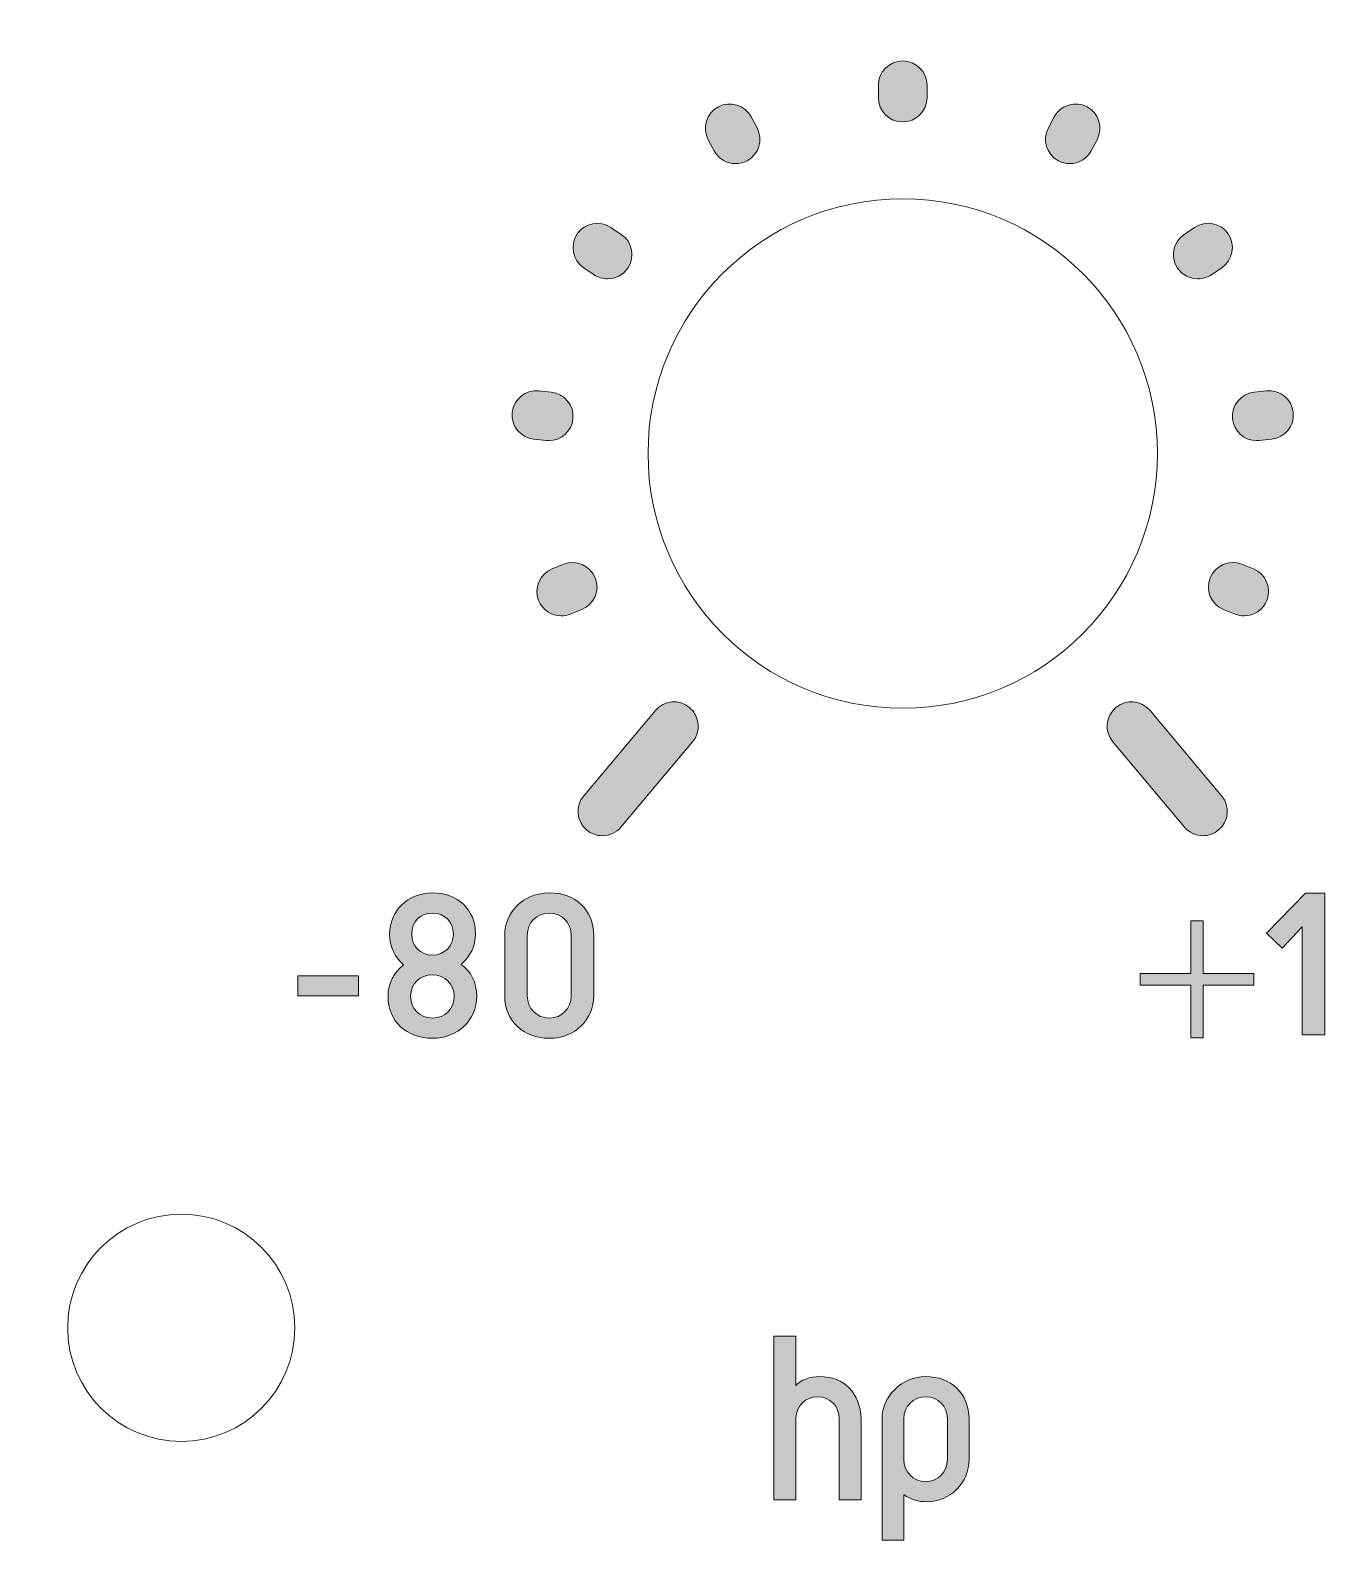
# Model space of a CAD drawing. Extents: x 246 to 922, y -755 to -114.
# Drawn here: x 752.6 to 833.1, y -438.4 to -344.2 of the extents above; entities that cross this region are included whole.
import ezdxf

# ---------------------------------------------------------------- set-up
doc = ezdxf.new("R2010")
doc.units = 0
doc.header["$MEASUREMENT"] = 0
doc.layers.add('laser_marking', color=7, linetype='Continuous', lineweight=0)
doc.layers.add('レイヤー 1', color=7, linetype='Continuous', lineweight=0)

# ---------------------------------------------------------------- blocks, each defined once
blk = doc.blocks.new('Block_0')
at = {"layer": 'レイヤー 1', "color": 7, "lineweight": 9}
for centre, radius in [((806.407, -370.272), 15.716), ((761.895, -424.222), 7.01)]:
    blk.add_circle(centre, radius, dxfattribs=at)
blk.add_open_spline([(849.484, -597.413), (849.484, -597.413), (849.485, -755.493), (849.485, -755.493), (849.485, -755.493), (904.59, -755.389), (904.59, -755.389), (914.293, -755.37), (921.421, -747.834), (922.353, -738.227), (922.353, -738.227), (922.342, -133.156), (922.342, -133.156), (922.342, -123.344), (914.288, -115.499), (904.511, -115.499), (904.511, -115.499), (267.972, -115.512), (267.972, -115.512), (256.027, -114.198), (246.527, -120.932), (245.642, -133.065), (245.642, -133.065), (245.642, -736.617), (245.642, -736.617), (245.578, -746.711), (252.914, -755.296), (263.021, -755.323), (263.021, -755.323), (317.803, -755.472), (317.803, -755.472), (317.803, -755.472), (317.842, -597.12), (317.842, -597.12), (317.842, -597.12), (373.605, -541.724), (373.605, -541.724), (373.605, -541.724), (793.567, -542.245), (793.567, -542.245), (793.567, -542.245), (849.484, -597.413), (849.484, -597.413)], degree=3, knots=[0, 0, 0, 0, 1, 1, 1, 2, 2, 2, 3, 3, 3, 4, 4, 4, 5, 5, 5, 6, 6, 6, 7, 7, 7, 8, 8, 8, 9, 9, 9, 10, 10, 10, 11, 11, 11, 12, 12, 12, 13, 13, 13, 14, 14, 14, 14], dxfattribs=at)
blk = doc.blocks.new('Block_6')
at = {"layer": 'laser_marking'}
for points, knots in [([(829.81, -400.789), (829.81, -400.789), (828.85, -399.877), (828.85, -399.877), (828.85, -399.877), (831.249, -397.407), (831.249, -397.407), (831.249, -397.407), (832.448, -397.407), (832.448, -397.407), (832.448, -397.407), (832.448, -406.138), (832.448, -406.138), (832.448, -406.138), (831.057, -406.138), (831.057, -406.138), (831.057, -406.138), (831.057, -399.47), (831.057, -399.47), (831.057, -399.47), (829.81, -400.789), (829.81, -400.789)], [0, 0, 0, 0, 1, 1, 1, 2, 2, 2, 3, 3, 3, 4, 4, 4, 5, 5, 5, 6, 6, 6, 7, 7, 7, 7]), ([(834.454, -403.644), (834.454, -403.644), (834.454, -399.902), (834.454, -399.902), (834.454, -398.462), (835.605, -397.287), (837.212, -397.287), (838.795, -397.287), (839.946, -398.342), (839.946, -399.902), (839.946, -399.902), (839.946, -403.644), (839.946, -403.644), (839.946, -405.083), (838.795, -406.258), (837.212, -406.258), (835.605, -406.258), (834.454, -405.203), (834.454, -403.644)], [0, 0, 0, 0, 1, 1, 1, 2, 2, 2, 3, 3, 3, 4, 4, 4, 5, 5, 5, 6, 6, 6, 6]), ([(838.556, -403.644), (838.556, -403.644), (838.556, -399.902), (838.556, -399.902), (838.556, -399.11), (837.979, -398.534), (837.212, -398.534), (836.421, -398.534), (835.845, -399.11), (835.845, -399.902), (835.845, -399.902), (835.845, -403.644), (835.845, -403.644), (835.845, -404.411), (836.421, -405.011), (837.212, -405.011), (837.979, -405.011), (838.556, -404.411), (838.556, -403.644)], [0, 0, 0, 0, 1, 1, 1, 2, 2, 2, 3, 3, 3, 4, 4, 4, 5, 5, 5, 6, 6, 6, 6]), ([(824.181, -399.11), (824.181, -399.11), (824.948, -399.11), (824.948, -399.11), (824.948, -399.11), (824.948, -402.349), (824.948, -402.349), (824.948, -402.349), (828.066, -402.349), (828.066, -402.349), (828.066, -402.349), (828.066, -403.068), (828.066, -403.068), (828.066, -403.068), (824.948, -403.068), (824.948, -403.068), (824.948, -403.068), (824.948, -406.331), (824.948, -406.331), (824.948, -406.331), (824.181, -406.331), (824.181, -406.331), (824.181, -406.331), (824.181, -403.068), (824.181, -403.068), (824.181, -403.068), (821.062, -403.068), (821.062, -403.068), (821.062, -403.068), (821.062, -402.349), (821.062, -402.349), (821.062, -402.349), (824.181, -402.349), (824.181, -402.349), (824.181, -402.349), (824.181, -399.11), (824.181, -399.11)], [0, 0, 0, 0, 1, 1, 1, 2, 2, 2, 3, 3, 3, 4, 4, 4, 5, 5, 5, 6, 6, 6, 7, 7, 7, 8, 8, 8, 9, 9, 9, 10, 10, 10, 11, 11, 11, 12, 12, 12, 12])]:
    blk.add_open_spline(points, degree=3, knots=knots, dxfattribs=at)
blk = doc.blocks.new('Block_7')
at = {"layer": 'laser_marking'}
for points, knots in [([(774.651, -403.764), (774.651, -402.972), (775.035, -402.276), (775.611, -401.821), (775.083, -401.389), (774.748, -400.717), (774.748, -399.926), (774.748, -398.535), (775.851, -397.383), (777.386, -397.383), (778.945, -397.383), (780.049, -398.415), (780.049, -399.926), (780.049, -400.646), (779.713, -401.317), (779.161, -401.797), (779.761, -402.229), (780.121, -402.9), (780.121, -403.764), (780.121, -405.203), (778.993, -406.354), (777.386, -406.354), (775.803, -406.354), (774.651, -405.323), (774.651, -403.764)], [0, 0, 0, 0, 1, 1, 1, 2, 2, 2, 3, 3, 3, 4, 4, 4, 5, 5, 5, 6, 6, 6, 7, 7, 7, 8, 8, 8, 8]), ([(781.852, -403.74), (781.852, -403.74), (781.852, -399.998), (781.852, -399.998), (781.852, -398.559), (783.003, -397.383), (784.61, -397.383), (786.193, -397.383), (787.344, -398.438), (787.344, -399.998), (787.344, -399.998), (787.344, -403.74), (787.344, -403.74), (787.344, -405.179), (786.193, -406.354), (784.61, -406.354), (783.003, -406.354), (781.852, -405.299), (781.852, -403.74)], [0, 0, 0, 0, 1, 1, 1, 2, 2, 2, 3, 3, 3, 4, 4, 4, 5, 5, 5, 6, 6, 6, 6]), ([(778.682, -399.926), (778.682, -399.158), (778.13, -398.63), (777.386, -398.63), (776.643, -398.63), (776.115, -399.158), (776.115, -399.926), (776.115, -400.669), (776.643, -401.221), (777.386, -401.221), (778.13, -401.221), (778.682, -400.669), (778.682, -399.926)], [0, 0, 0, 0, 1, 1, 1, 2, 2, 2, 3, 3, 3, 4, 4, 4, 4]), ([(785.953, -403.74), (785.953, -403.74), (785.953, -399.998), (785.953, -399.998), (785.953, -399.206), (785.377, -398.63), (784.61, -398.63), (783.818, -398.63), (783.243, -399.206), (783.243, -399.998), (783.243, -399.998), (783.243, -403.74), (783.243, -403.74), (783.243, -404.507), (783.818, -405.107), (784.61, -405.107), (785.377, -405.107), (785.953, -404.507), (785.953, -403.74)], [0, 0, 0, 0, 1, 1, 1, 2, 2, 2, 3, 3, 3, 4, 4, 4, 5, 5, 5, 6, 6, 6, 6]), ([(772.825, -402.493), (772.825, -402.493), (772.825, -403.74), (772.825, -403.74), (772.825, -403.74), (769.083, -403.74), (769.083, -403.74), (769.083, -403.74), (769.083, -402.493), (769.083, -402.493), (769.083, -402.493), (772.825, -402.493), (772.825, -402.493)], [0, 0, 0, 0, 1, 1, 1, 2, 2, 2, 3, 3, 3, 4, 4, 4, 4]), ([(778.729, -403.764), (778.729, -402.996), (778.154, -402.444), (777.386, -402.444), (776.619, -402.444), (776.043, -402.972), (776.043, -403.764), (776.043, -404.555), (776.619, -405.107), (777.386, -405.107), (778.178, -405.107), (778.729, -404.555), (778.729, -403.764)], [0, 0, 0, 0, 1, 1, 1, 2, 2, 2, 3, 3, 3, 4, 4, 4, 4])]:
    blk.add_open_spline(points, degree=3, knots=knots, dxfattribs=at)
blk = doc.blocks.new('Block_17')
at = {"layer": 'laser_marking'}
for points, knots in [([(799.804, -424.736), (799.804, -424.736), (799.804, -427.783), (799.804, -427.783), (800.092, -427.447), (800.667, -427.231), (801.291, -427.231), (802.778, -427.231), (803.833, -428.287), (803.833, -429.846), (803.833, -429.846), (803.833, -434.835), (803.833, -434.835), (803.833, -434.835), (802.49, -434.835), (802.49, -434.835), (802.49, -434.835), (802.49, -429.846), (802.49, -429.846), (802.49, -429.054), (801.938, -428.479), (801.147, -428.479), (800.403, -428.479), (799.852, -429.03), (799.804, -429.774), (799.804, -429.774), (799.804, -434.835), (799.804, -434.835), (799.804, -434.835), (798.46, -434.835), (798.46, -434.835), (798.46, -434.835), (798.46, -424.736), (798.46, -424.736), (798.46, -424.736), (799.804, -424.736), (799.804, -424.736)], [0, 0, 0, 0, 1, 1, 1, 2, 2, 2, 3, 3, 3, 4, 4, 4, 5, 5, 5, 6, 6, 6, 7, 7, 7, 8, 8, 8, 9, 9, 9, 10, 10, 10, 11, 11, 11, 12, 12, 12, 12]), ([(807.819, -427.231), (809.378, -427.231), (810.505, -428.287), (810.505, -429.846), (810.505, -429.846), (810.505, -432.34), (810.505, -432.34), (810.505, -433.78), (809.33, -434.955), (807.891, -434.955), (807.387, -434.955), (806.932, -434.835), (806.476, -434.523), (806.476, -434.523), (806.476, -437.33), (806.476, -437.33), (806.476, -437.33), (805.132, -437.33), (805.132, -437.33), (805.132, -437.33), (805.132, -429.846), (805.132, -429.846), (805.132, -428.407), (806.38, -427.231), (807.819, -427.231)], [0, 0, 0, 0, 1, 1, 1, 2, 2, 2, 3, 3, 3, 4, 4, 4, 5, 5, 5, 6, 6, 6, 7, 7, 7, 8, 8, 8, 8]), ([(809.162, -432.34), (809.162, -432.34), (809.162, -429.846), (809.162, -429.846), (809.162, -429.054), (808.61, -428.479), (807.819, -428.479), (807.051, -428.479), (806.476, -429.054), (806.476, -429.846), (806.476, -429.846), (806.476, -432.34), (806.476, -432.34), (806.476, -433.108), (807.051, -433.708), (807.819, -433.708), (808.61, -433.708), (809.162, -433.108), (809.162, -432.34)], [0, 0, 0, 0, 1, 1, 1, 2, 2, 2, 3, 3, 3, 4, 4, 4, 5, 5, 5, 6, 6, 6, 6])]:
    blk.add_open_spline(points, degree=3, knots=knots, dxfattribs=at)

msp = doc.modelspace()

# ---------------------------------------------------------------- hatches: boundary and pattern name
h = msp.add_hatch(color=256)
h.dxf.hatch_style = 1
edge = h.paths.add_edge_path()
edge.add_spline(control_points=[(789.024, -393.322), (789.024, -393.322), (793.44, -388.059), (793.44, -388.059)], knot_values=[5.00001, 5.00001, 5.00001, 5.00001, 6, 6, 6, 6], degree=3, periodic=0)
edge.add_spline(control_points=[(793.44, -388.059), (793.973, -387.424), (793.89, -386.478), (793.256, -385.945)], knot_values=[4, 4, 4, 4, 5, 5, 5, 5], degree=3, periodic=0)
edge.add_spline(control_points=[(793.256, -385.945), (792.62, -385.413), (791.674, -385.496), (791.143, -386.13)], knot_values=[3, 3, 3, 3, 4, 4, 4, 4], degree=3, periodic=0)
edge.add_spline(control_points=[(791.143, -386.13), (791.143, -386.13), (786.726, -391.393), (786.726, -391.393)], knot_values=[2.00001, 2.00001, 2.00001, 2.00001, 3, 3, 3, 3], degree=3, periodic=0)
edge.add_spline(control_points=[(786.726, -391.393), (786.193, -392.028), (786.276, -392.974), (786.911, -393.506)], knot_values=[1, 1, 1, 1, 2, 2, 2, 2], degree=3, periodic=0)
edge.add_spline(control_points=[(786.911, -393.506), (787.192, -393.742), (787.534, -393.857), (787.874, -393.857)], knot_values=[0, 0, 0, 0, 1, 1, 1, 1], degree=3, periodic=0)
edge.add_spline(control_points=[(787.874, -393.857), (788.302, -393.857), (788.728, -393.675), (789.024, -393.322)], knot_values=[6, 6, 6, 6, 7, 7, 7, 7], degree=3, periodic=0)
edge = h.paths.add_edge_path()
edge.add_spline(control_points=[(786.608, -379.889), (787.376, -379.579), (787.747, -378.705), (787.437, -377.937), (787.126, -377.168), (786.25, -376.795), (785.484, -377.108)], knot_values=[3, 3, 3, 3, 4, 4, 4, 5, 5, 5, 5], degree=3, periodic=0)
edge.add_spline(control_points=[(785.484, -377.108), (785.484, -377.108), (784.771, -377.396), (784.771, -377.396)], knot_values=[2.00001, 2.00001, 2.00001, 2.00001, 3, 3, 3, 3], degree=3, periodic=0)
edge.add_spline(control_points=[(784.771, -377.396), (784.003, -377.706), (783.632, -378.581), (783.942, -379.349)], knot_values=[1, 1, 1, 1, 2, 2, 2, 2], degree=3, periodic=0)
edge.add_spline(control_points=[(783.942, -379.349), (784.178, -379.933), (784.74, -380.287), (785.333, -380.287)], knot_values=[0, 0, 0, 0, 1, 1, 1, 1], degree=3, periodic=0)
edge.add_spline(control_points=[(785.333, -380.287), (785.521, -380.287), (785.711, -380.252), (785.895, -380.177)], knot_values=[6, 6, 6, 6, 7, 7, 7, 7], degree=3, periodic=0)
edge.add_spline(control_points=[(785.895, -380.177), (785.895, -380.177), (786.608, -379.889), (786.608, -379.889)], knot_values=[5.00001, 5.00001, 5.00001, 5.00001, 6, 6, 6, 6], degree=3, periodic=0)
edge = h.paths.add_edge_path()
edge.add_spline(control_points=[(786.059, -368.133), (786.146, -367.309), (785.547, -366.571), (784.724, -366.485)], knot_values=[5, 5, 5, 5, 6, 6, 6, 6], degree=3, periodic=0)
edge.add_spline(control_points=[(784.724, -366.485), (784.724, -366.485), (783.959, -366.405), (783.959, -366.405)], knot_values=[4.00001, 4.00001, 4.00001, 4.00001, 5, 5, 5, 5], degree=3, periodic=0)
edge.add_spline(control_points=[(783.959, -366.405), (783.133, -366.315), (782.397, -366.916), (782.311, -367.74)], knot_values=[3, 3, 3, 3, 4, 4, 4, 4], degree=3, periodic=0)
edge.add_spline(control_points=[(782.311, -367.74), (782.225, -368.564), (782.823, -369.302), (783.646, -369.388)], knot_values=[2, 2, 2, 2, 3, 3, 3, 3], degree=3, periodic=0)
edge.add_spline(control_points=[(783.646, -369.388), (783.646, -369.388), (784.411, -369.468), (784.411, -369.468)], knot_values=[1.00001, 1.00001, 1.00001, 1.00001, 2, 2, 2, 2], degree=3, periodic=0)
edge.add_spline(control_points=[(784.411, -369.468), (784.464, -369.474), (784.517, -369.477), (784.569, -369.477)], knot_values=[0, 0, 0, 0, 1, 1, 1, 1], degree=3, periodic=0)
edge.add_spline(control_points=[(784.569, -369.477), (785.328, -369.477), (785.979, -368.904), (786.059, -368.133)], knot_values=[6, 6, 6, 6, 7, 7, 7, 7], degree=3, periodic=0)
edge = h.paths.add_edge_path()
edge.add_spline(control_points=[(789.445, -358.831), (789.908, -358.144), (789.727, -357.212), (789.04, -356.749)], knot_values=[5, 5, 5, 5, 6, 6, 6, 6], degree=3, periodic=0)
edge.add_spline(control_points=[(789.04, -356.749), (789.04, -356.749), (788.403, -356.319), (788.403, -356.319)], knot_values=[4.00001, 4.00001, 4.00001, 4.00001, 5, 5, 5, 5], degree=3, periodic=0)
edge.add_spline(control_points=[(788.403, -356.319), (787.715, -355.856), (786.783, -356.038), (786.32, -356.724)], knot_values=[3, 3, 3, 3, 4, 4, 4, 4], degree=3, periodic=0)
edge.add_spline(control_points=[(786.32, -356.724), (785.857, -357.411), (786.039, -358.343), (786.725, -358.806)], knot_values=[2, 2, 2, 2, 3, 3, 3, 3], degree=3, periodic=0)
edge.add_spline(control_points=[(786.725, -358.806), (786.725, -358.806), (787.362, -359.236), (787.362, -359.236)], knot_values=[1.00001, 1.00001, 1.00001, 1.00001, 2, 2, 2, 2], degree=3, periodic=0)
edge.add_spline(control_points=[(787.362, -359.236), (787.62, -359.409), (787.911, -359.492), (788.2, -359.492)], knot_values=[0, 0, 0, 0, 1, 1, 1, 1], degree=3, periodic=0)
edge.add_spline(control_points=[(788.2, -359.492), (788.682, -359.492), (789.155, -359.26), (789.445, -358.831)], knot_values=[6, 6, 6, 6, 7, 7, 7, 7], degree=3, periodic=0)
edge = h.paths.add_edge_path()
edge.add_spline(control_points=[(796.801, -352.207), (797.533, -351.818), (797.811, -350.91), (797.421, -350.179)], knot_values=[5, 5, 5, 5, 6, 6, 6, 6], degree=3, periodic=0)
edge.add_spline(control_points=[(797.421, -350.179), (797.421, -350.179), (797.061, -349.5), (797.061, -349.5)], knot_values=[4.00001, 4.00001, 4.00001, 4.00001, 5, 5, 5, 5], degree=3, periodic=0)
edge.add_spline(control_points=[(797.061, -349.5), (796.672, -348.77), (795.764, -348.49), (795.032, -348.88)], knot_values=[3, 3, 3, 3, 4, 4, 4, 4], degree=3, periodic=0)
edge.add_spline(control_points=[(795.032, -348.88), (794.301, -349.269), (794.023, -350.177), (794.412, -350.908)], knot_values=[2, 2, 2, 2, 3, 3, 3, 3], degree=3, periodic=0)
edge.add_spline(control_points=[(794.412, -350.908), (794.412, -350.908), (794.773, -351.587), (794.773, -351.587)], knot_values=[1.00001, 1.00001, 1.00001, 1.00001, 2, 2, 2, 2], degree=3, periodic=0)
edge.add_spline(control_points=[(794.773, -351.587), (795.042, -352.094), (795.562, -352.383), (796.099, -352.383)], knot_values=[0, 0, 0, 0, 1, 1, 1, 1], degree=3, periodic=0)
edge.add_spline(control_points=[(796.099, -352.383), (796.336, -352.383), (796.577, -352.327), (796.801, -352.207)], knot_values=[6, 6, 6, 6, 7, 7, 7, 7], degree=3, periodic=0)
edge = h.paths.add_edge_path()
edge.add_spline(control_points=[(807.907, -348.312), (807.907, -348.312), (807.907, -347.543), (807.907, -347.543)], knot_values=[4.00001, 4.00001, 4.00001, 4.00001, 5, 5, 5, 5], degree=3, periodic=0)
edge.add_spline(control_points=[(807.907, -347.543), (807.907, -346.715), (807.235, -346.043), (806.407, -346.043), (805.578, -346.043), (804.907, -346.715), (804.907, -347.543)], knot_values=[2, 2, 2, 2, 3, 3, 3, 4, 4, 4, 4], degree=3, periodic=0)
edge.add_spline(control_points=[(804.907, -347.543), (804.907, -347.543), (804.907, -348.312), (804.907, -348.312)], knot_values=[1.00001, 1.00001, 1.00001, 1.00001, 2, 2, 2, 2], degree=3, periodic=0)
edge.add_spline(control_points=[(804.907, -348.312), (804.907, -349.141), (805.578, -349.812), (806.407, -349.812)], knot_values=[0, 0, 0, 0, 1, 1, 1, 1], degree=3, periodic=0)
edge.add_spline(control_points=[(806.407, -349.812), (807.235, -349.812), (807.907, -349.141), (807.907, -348.312)], knot_values=[5, 5, 5, 5, 6, 6, 6, 6], degree=3, periodic=0)
edge = h.paths.add_edge_path()
edge.add_spline(control_points=[(818.401, -350.908), (818.791, -350.177), (818.513, -349.269), (817.781, -348.88)], knot_values=[4, 4, 4, 4, 5, 5, 5, 5], degree=3, periodic=0)
edge.add_spline(control_points=[(817.781, -348.88), (817.051, -348.49), (816.142, -348.77), (815.753, -349.5)], knot_values=[3, 3, 3, 3, 4, 4, 4, 4], degree=3, periodic=0)
edge.add_spline(control_points=[(815.753, -349.5), (815.753, -349.5), (815.392, -350.179), (815.392, -350.179)], knot_values=[2.00001, 2.00001, 2.00001, 2.00001, 3, 3, 3, 3], degree=3, periodic=0)
edge.add_spline(control_points=[(815.392, -350.179), (815.003, -350.91), (815.281, -351.818), (816.012, -352.207)], knot_values=[1, 1, 1, 1, 2, 2, 2, 2], degree=3, periodic=0)
edge.add_spline(control_points=[(816.012, -352.207), (816.236, -352.327), (816.478, -352.383), (816.715, -352.383)], knot_values=[0, 0, 0, 0, 1, 1, 1, 1], degree=3, periodic=0)
edge.add_spline(control_points=[(816.715, -352.383), (817.252, -352.383), (817.771, -352.094), (818.041, -351.587)], knot_values=[6, 6, 6, 6, 7, 7, 7, 7], degree=3, periodic=0)
edge.add_spline(control_points=[(818.041, -351.587), (818.041, -351.587), (818.401, -350.908), (818.401, -350.908)], knot_values=[5.00001, 5.00001, 5.00001, 5.00001, 6, 6, 6, 6], degree=3, periodic=0)
edge = h.paths.add_edge_path()
edge.add_spline(control_points=[(826.088, -358.806), (826.775, -358.343), (826.957, -357.411), (826.493, -356.724)], knot_values=[4, 4, 4, 4, 5, 5, 5, 5], degree=3, periodic=0)
edge.add_spline(control_points=[(826.493, -356.724), (826.031, -356.037), (825.097, -355.856), (824.411, -356.319)], knot_values=[3, 3, 3, 3, 4, 4, 4, 4], degree=3, periodic=0)
edge.add_spline(control_points=[(824.411, -356.319), (824.411, -356.319), (823.773, -356.749), (823.773, -356.749)], knot_values=[2.00001, 2.00001, 2.00001, 2.00001, 3, 3, 3, 3], degree=3, periodic=0)
edge.add_spline(control_points=[(823.773, -356.749), (823.087, -357.212), (822.905, -358.144), (823.369, -358.831)], knot_values=[1, 1, 1, 1, 2, 2, 2, 2], degree=3, periodic=0)
edge.add_spline(control_points=[(823.369, -358.831), (823.658, -359.261), (824.132, -359.492), (824.614, -359.492)], knot_values=[0, 0, 0, 0, 1, 1, 1, 1], degree=3, periodic=0)
edge.add_spline(control_points=[(824.614, -359.492), (824.902, -359.492), (825.194, -359.409), (825.451, -359.236)], knot_values=[6, 6, 6, 6, 7, 7, 7, 7], degree=3, periodic=0)
edge.add_spline(control_points=[(825.451, -359.236), (825.451, -359.236), (826.088, -358.806), (826.088, -358.806)], knot_values=[5.00001, 5.00001, 5.00001, 5.00001, 6, 6, 6, 6], degree=3, periodic=0)
edge = h.paths.add_edge_path()
edge.add_spline(control_points=[(829.167, -369.388), (829.991, -369.302), (830.589, -368.564), (830.502, -367.74)], knot_values=[4, 4, 4, 4, 5, 5, 5, 5], degree=3, periodic=0)
edge.add_spline(control_points=[(830.502, -367.74), (830.417, -366.916), (829.684, -366.316), (828.854, -366.405)], knot_values=[3, 3, 3, 3, 4, 4, 4, 4], degree=3, periodic=0)
edge.add_spline(control_points=[(828.854, -366.405), (828.854, -366.405), (828.09, -366.485), (828.09, -366.485)], knot_values=[2.00001, 2.00001, 2.00001, 2.00001, 3, 3, 3, 3], degree=3, periodic=0)
edge.add_spline(control_points=[(828.09, -366.485), (827.266, -366.571), (826.668, -367.309), (826.754, -368.133)], knot_values=[1, 1, 1, 1, 2, 2, 2, 2], degree=3, periodic=0)
edge.add_spline(control_points=[(826.754, -368.133), (826.835, -368.904), (827.486, -369.477), (828.244, -369.477)], knot_values=[0, 0, 0, 0, 1, 1, 1, 1], degree=3, periodic=0)
edge.add_spline(control_points=[(828.244, -369.477), (828.296, -369.477), (828.349, -369.474), (828.402, -369.468)], knot_values=[6, 6, 6, 6, 7, 7, 7, 7], degree=3, periodic=0)
edge.add_spline(control_points=[(828.402, -369.468), (828.402, -369.468), (829.167, -369.388), (829.167, -369.388)], knot_values=[5.00001, 5.00001, 5.00001, 5.00001, 6, 6, 6, 6], degree=3, periodic=0)
edge = h.paths.add_edge_path()
edge.add_spline(control_points=[(828.871, -379.349), (829.182, -378.581), (828.811, -377.706), (828.042, -377.396)], knot_values=[5, 5, 5, 5, 6, 6, 6, 6], degree=3, periodic=0)
edge.add_spline(control_points=[(828.042, -377.396), (828.042, -377.396), (827.33, -377.108), (827.33, -377.108)], knot_values=[4.00001, 4.00001, 4.00001, 4.00001, 5, 5, 5, 5], degree=3, periodic=0)
edge.add_spline(control_points=[(827.33, -377.108), (826.56, -376.795), (825.687, -377.168), (825.377, -377.937)], knot_values=[3, 3, 3, 3, 4, 4, 4, 4], degree=3, periodic=0)
edge.add_spline(control_points=[(825.377, -377.937), (825.066, -378.705), (825.437, -379.579), (826.206, -379.889)], knot_values=[2, 2, 2, 2, 3, 3, 3, 3], degree=3, periodic=0)
edge.add_spline(control_points=[(826.206, -379.889), (826.206, -379.889), (826.918, -380.177), (826.918, -380.177)], knot_values=[1.00001, 1.00001, 1.00001, 1.00001, 2, 2, 2, 2], degree=3, periodic=0)
edge.add_spline(control_points=[(826.918, -380.177), (827.103, -380.252), (827.293, -380.287), (827.48, -380.287)], knot_values=[0, 0, 0, 0, 1, 1, 1, 1], degree=3, periodic=0)
edge.add_spline(control_points=[(827.48, -380.287), (828.073, -380.287), (828.635, -379.933), (828.871, -379.349)], knot_values=[6, 6, 6, 6, 7, 7, 7, 7], degree=3, periodic=0)
edge = h.paths.add_edge_path()
edge.add_spline(control_points=[(826.084, -391.389), (826.084, -391.389), (821.671, -386.13), (821.671, -386.13)], knot_values=[4.00001, 4.00001, 4.00001, 4.00001, 5, 5, 5, 5], degree=3, periodic=0)
edge.add_spline(control_points=[(821.671, -386.13), (821.139, -385.496), (820.193, -385.413), (819.558, -385.945)], knot_values=[3, 3, 3, 3, 4, 4, 4, 4], degree=3, periodic=0)
edge.add_spline(control_points=[(819.558, -385.945), (818.923, -386.478), (818.84, -387.424), (819.373, -388.059)], knot_values=[2, 2, 2, 2, 3, 3, 3, 3], degree=3, periodic=0)
edge.add_spline(control_points=[(819.373, -388.059), (819.373, -388.059), (823.786, -393.318), (823.786, -393.318)], knot_values=[1.00001, 1.00001, 1.00001, 1.00001, 2, 2, 2, 2], degree=3, periodic=0)
edge.add_spline(control_points=[(823.786, -393.318), (824.083, -393.671), (824.508, -393.854), (824.936, -393.854)], knot_values=[0, 0, 0, 0, 1, 1, 1, 1], degree=3, periodic=0)
edge.add_spline(control_points=[(824.936, -393.854), (825.276, -393.854), (825.618, -393.738), (825.899, -393.502)], knot_values=[6, 6, 6, 6, 7, 7, 7, 7], degree=3, periodic=0)
edge.add_spline(control_points=[(825.899, -393.502), (826.534, -392.97), (826.617, -392.024), (826.084, -391.389)], knot_values=[5, 5, 5, 5, 6, 6, 6, 6], degree=3, periodic=0)
h = msp.add_hatch(color=256)
h.dxf.hatch_style = 1
edge = h.paths.add_edge_path()
edge.add_spline(control_points=[(839.946, -403.644), (839.946, -403.644), (839.946, -399.902), (839.946, -399.902)], knot_values=[3.00001, 3.00001, 3.00001, 3.00001, 4, 4, 4, 4], degree=3, periodic=0)
edge.add_spline(control_points=[(839.946, -399.902), (839.946, -398.342), (838.795, -397.287), (837.212, -397.287)], knot_values=[2, 2, 2, 2, 3, 3, 3, 3], degree=3, periodic=0)
edge.add_spline(control_points=[(837.212, -397.287), (835.605, -397.287), (834.454, -398.462), (834.454, -399.902)], knot_values=[1, 1, 1, 1, 2, 2, 2, 2], degree=3, periodic=0)
edge.add_spline(control_points=[(834.454, -399.902), (834.454, -399.902), (834.454, -403.643), (834.454, -403.644)], knot_values=[0.00001, 0.00001, 0.00001, 0.00001, 1, 1, 1, 1], degree=3, periodic=0)
edge.add_spline(control_points=[(834.454, -403.644), (834.454, -405.203), (835.605, -406.258), (837.212, -406.258)], knot_values=[5, 5, 5, 5, 6, 6, 6, 6], degree=3, periodic=0)
edge.add_spline(control_points=[(837.212, -406.258), (838.795, -406.258), (839.946, -405.083), (839.946, -403.644)], knot_values=[4, 4, 4, 4, 5, 5, 5, 5], degree=3, periodic=0)
edge = h.paths.add_edge_path(flags=16)
edge.add_spline(control_points=[(838.556, -403.644), (838.556, -403.643), (838.556, -399.902), (838.556, -399.902)], knot_values=[0.00001, 0.00001, 0.00001, 0.00001, 1, 1, 1, 1], degree=3, periodic=0)
edge.add_spline(control_points=[(838.556, -399.902), (838.556, -399.11), (837.979, -398.534), (837.212, -398.534)], knot_values=[1, 1, 1, 1, 2, 2, 2, 2], degree=3, periodic=0)
edge.add_spline(control_points=[(837.212, -398.534), (836.421, -398.534), (835.845, -399.11), (835.845, -399.902)], knot_values=[2, 2, 2, 2, 3, 3, 3, 3], degree=3, periodic=0)
edge.add_spline(control_points=[(835.845, -399.902), (835.845, -399.902), (835.845, -403.644), (835.845, -403.644)], knot_values=[3.00001, 3.00001, 3.00001, 3.00001, 4, 4, 4, 4], degree=3, periodic=0)
edge.add_spline(control_points=[(835.845, -403.644), (835.845, -404.411), (836.421, -405.011), (837.212, -405.011)], knot_values=[4, 4, 4, 4, 5, 5, 5, 5], degree=3, periodic=0)
edge.add_spline(control_points=[(837.212, -405.011), (837.979, -405.011), (838.556, -404.411), (838.556, -403.644)], knot_values=[5, 5, 5, 5, 6, 6, 6, 6], degree=3, periodic=0)
edge = h.paths.add_edge_path()
edge.add_spline(control_points=[(829.81, -400.789), (829.81, -400.789), (828.85, -399.877), (828.85, -399.877), (828.85, -399.877), (831.249, -397.407), (831.249, -397.407), (831.249, -397.407), (832.448, -397.407), (832.448, -397.407), (832.448, -397.407), (832.448, -406.138), (832.448, -406.138), (832.448, -406.138), (831.057, -406.138), (831.057, -406.138), (831.057, -406.138), (831.057, -399.47), (831.057, -399.47), (831.057, -399.47), (829.81, -400.789), (829.81, -400.789)], knot_values=[0, 0, 0, 0, 0.999999, 0.999999, 0.999999, 1.999999, 1.999999, 1.999999, 2.999999, 2.999999, 2.999999, 3.999999, 3.999999, 3.999999, 4.999999, 4.999999, 4.999999, 5.999999, 5.999999, 5.999999, 6.999999, 6.999999, 6.999999, 6.999999], degree=3, periodic=0)
edge = h.paths.add_edge_path()
edge.add_spline(control_points=[(824.181, -399.11), (824.181, -399.11), (824.948, -399.11), (824.948, -399.11), (824.948, -399.11), (824.948, -402.349), (824.948, -402.349), (824.948, -402.349), (828.066, -402.349), (828.066, -402.349), (828.066, -402.349), (828.066, -403.068), (828.066, -403.068), (828.066, -403.068), (824.948, -403.068), (824.948, -403.068), (824.948, -403.068), (824.948, -406.331), (824.948, -406.331), (824.948, -406.331), (824.181, -406.331), (824.181, -406.331), (824.181, -406.331), (824.181, -403.068), (824.181, -403.068), (824.181, -403.068), (821.062, -403.068), (821.062, -403.068), (821.062, -403.068), (821.062, -402.349), (821.062, -402.349), (821.062, -402.349), (824.181, -402.349), (824.181, -402.349), (824.181, -402.349), (824.181, -399.11), (824.181, -399.11)], knot_values=[0, 0, 0, 0, 1, 1, 1, 2, 2, 2, 3, 3, 3, 4, 4, 4, 5, 5, 5, 6, 6, 6, 7, 7, 7, 8, 8, 8, 9, 9, 9, 10, 10, 10, 11, 11, 11, 12, 12, 12, 12], degree=3, periodic=0)
edge = h.paths.add_edge_path()
edge.add_spline(control_points=[(772.825, -402.493), (772.825, -402.493), (772.825, -403.74), (772.825, -403.74), (772.825, -403.74), (769.083, -403.74), (769.083, -403.74), (769.083, -403.74), (769.083, -402.493), (769.083, -402.493), (769.083, -402.493), (772.825, -402.493), (772.825, -402.493)], knot_values=[0, 0, 0, 0, 1, 1, 1, 2, 2, 2, 3, 3, 3, 4, 4, 4, 4], degree=3, periodic=0)
edge = h.paths.add_edge_path()
edge.add_spline(control_points=[(779.161, -401.797), (779.713, -401.317), (780.049, -400.646), (780.049, -399.926)], knot_values=[4, 4, 4, 4, 5, 5, 5, 5], degree=3, periodic=0)
edge.add_spline(control_points=[(780.049, -399.926), (780.049, -398.415), (778.945, -397.383), (777.386, -397.383)], knot_values=[3, 3, 3, 3, 4, 4, 4, 4], degree=3, periodic=0)
edge.add_spline(control_points=[(777.386, -397.383), (775.851, -397.383), (774.748, -398.535), (774.748, -399.926)], knot_values=[2, 2, 2, 2, 3, 3, 3, 3], degree=3, periodic=0)
edge.add_spline(control_points=[(774.748, -399.926), (774.748, -400.717), (775.083, -401.389), (775.611, -401.821)], knot_values=[1, 1, 1, 1, 2, 2, 2, 2], degree=3, periodic=0)
edge.add_spline(control_points=[(775.611, -401.821), (775.035, -402.276), (774.651, -402.972), (774.651, -403.764)], knot_values=[0, 0, 0, 0, 1, 1, 1, 1], degree=3, periodic=0)
edge.add_spline(control_points=[(774.651, -403.764), (774.651, -405.323), (775.803, -406.354), (777.386, -406.354)], knot_values=[7, 7, 7, 7, 8, 8, 8, 8], degree=3, periodic=0)
edge.add_spline(control_points=[(777.386, -406.354), (778.993, -406.354), (780.121, -405.203), (780.121, -403.764)], knot_values=[6, 6, 6, 6, 7, 7, 7, 7], degree=3, periodic=0)
edge.add_spline(control_points=[(780.121, -403.764), (780.121, -402.9), (779.761, -402.229), (779.161, -401.797)], knot_values=[5, 5, 5, 5, 6, 6, 6, 6], degree=3, periodic=0)
edge = h.paths.add_edge_path(flags=16)
edge.add_spline(control_points=[(778.682, -399.926), (778.682, -399.158), (778.13, -398.63), (777.386, -398.63), (776.643, -398.63), (776.115, -399.158), (776.115, -399.926), (776.115, -400.669), (776.643, -401.221), (777.386, -401.221), (778.13, -401.221), (778.682, -400.669), (778.682, -399.926)], knot_values=[0, 0, 0, 0, 1, 1, 1, 2, 2, 2, 3, 3, 3, 4, 4, 4, 4], degree=3, periodic=0)
edge = h.paths.add_edge_path(flags=16)
edge.add_spline(control_points=[(778.729, -403.764), (778.729, -402.996), (778.154, -402.444), (777.386, -402.444), (776.619, -402.444), (776.043, -402.972), (776.043, -403.764), (776.043, -404.555), (776.619, -405.107), (777.386, -405.107), (778.178, -405.107), (778.729, -404.555), (778.729, -403.764)], knot_values=[0, 0, 0, 0, 1, 1, 1, 2, 2, 2, 3, 3, 3, 4, 4, 4, 4], degree=3, periodic=0)
edge = h.paths.add_edge_path()
edge.add_spline(control_points=[(787.344, -403.74), (787.344, -403.74), (787.344, -399.998), (787.344, -399.998)], knot_values=[3.00001, 3.00001, 3.00001, 3.00001, 4, 4, 4, 4], degree=3, periodic=0)
edge.add_spline(control_points=[(787.344, -399.998), (787.344, -398.438), (786.193, -397.383), (784.61, -397.383)], knot_values=[2, 2, 2, 2, 3, 3, 3, 3], degree=3, periodic=0)
edge.add_spline(control_points=[(784.61, -397.383), (783.003, -397.383), (781.852, -398.559), (781.852, -399.998)], knot_values=[1, 1, 1, 1, 2, 2, 2, 2], degree=3, periodic=0)
edge.add_spline(control_points=[(781.852, -399.998), (781.852, -399.998), (781.852, -403.74), (781.852, -403.74)], knot_values=[0.00001, 0.00001, 0.00001, 0.00001, 1, 1, 1, 1], degree=3, periodic=0)
edge.add_spline(control_points=[(781.852, -403.74), (781.852, -405.299), (783.003, -406.354), (784.61, -406.354)], knot_values=[5, 5, 5, 5, 6, 6, 6, 6], degree=3, periodic=0)
edge.add_spline(control_points=[(784.61, -406.354), (786.193, -406.354), (787.344, -405.179), (787.344, -403.74)], knot_values=[4, 4, 4, 4, 5, 5, 5, 5], degree=3, periodic=0)
edge = h.paths.add_edge_path(flags=16)
edge.add_spline(control_points=[(785.953, -403.74), (785.953, -403.74), (785.953, -399.998), (785.953, -399.998)], knot_values=[0.00001, 0.00001, 0.00001, 0.00001, 1, 1, 1, 1], degree=3, periodic=0)
edge.add_spline(control_points=[(785.953, -399.998), (785.953, -399.206), (785.377, -398.63), (784.61, -398.63)], knot_values=[1, 1, 1, 1, 2, 2, 2, 2], degree=3, periodic=0)
edge.add_spline(control_points=[(784.61, -398.63), (783.818, -398.63), (783.243, -399.206), (783.243, -399.998)], knot_values=[2, 2, 2, 2, 3, 3, 3, 3], degree=3, periodic=0)
edge.add_spline(control_points=[(783.243, -399.998), (783.243, -399.998), (783.243, -403.74), (783.243, -403.74)], knot_values=[3.00001, 3.00001, 3.00001, 3.00001, 4, 4, 4, 4], degree=3, periodic=0)
edge.add_spline(control_points=[(783.243, -403.74), (783.243, -404.507), (783.818, -405.107), (784.61, -405.107)], knot_values=[4, 4, 4, 4, 5, 5, 5, 5], degree=3, periodic=0)
edge.add_spline(control_points=[(784.61, -405.107), (785.377, -405.107), (785.953, -404.507), (785.953, -403.74)], knot_values=[5, 5, 5, 5, 6, 6, 6, 6], degree=3, periodic=0)
h = msp.add_hatch(color=256)
h.dxf.hatch_style = 1
edge = h.paths.add_edge_path()
edge.add_spline(control_points=[(803.833, -429.846), (803.833, -428.287), (802.778, -427.231), (801.291, -427.231)], knot_values=[2, 2, 2, 2, 3, 3, 3, 3], degree=3, periodic=0)
edge.add_spline(control_points=[(801.291, -427.231), (800.667, -427.231), (800.092, -427.447), (799.804, -427.783)], knot_values=[1, 1, 1, 1, 2, 2, 2, 2], degree=3, periodic=0)
edge.add_spline(control_points=[(799.804, -427.783), (799.804, -427.783), (799.804, -424.736), (799.804, -424.736)], knot_values=[0.00001, 0.00001, 0.00001, 0.00001, 1, 1, 1, 1], degree=3, periodic=0)
edge.add_spline(control_points=[(799.804, -424.736), (799.804, -424.736), (798.46, -424.736), (798.46, -424.736), (798.46, -424.736), (798.46, -434.835), (798.46, -434.835), (798.46, -434.835), (799.804, -434.835), (799.804, -434.835), (799.804, -434.835), (799.804, -429.774), (799.804, -429.774)], knot_values=[8.00004, 8.00004, 8.00004, 8.00004, 9, 9, 9, 10, 10, 10, 11, 11, 11, 11.99996, 11.99996, 11.99996, 11.99996], degree=3, periodic=0)
edge.add_spline(control_points=[(799.804, -429.774), (799.804, -429.774), (799.804, -429.774), (799.804, -429.774)], knot_values=[8, 8, 8, 8, 8.00004, 8.00004, 8.00004, 8.00004], degree=3, periodic=0)
edge.add_spline(control_points=[(799.804, -429.774), (799.852, -429.03), (800.403, -428.479), (801.147, -428.479)], knot_values=[7, 7, 7, 7, 8, 8, 8, 8], degree=3, periodic=0)
edge.add_spline(control_points=[(801.147, -428.479), (801.938, -428.479), (802.49, -429.054), (802.49, -429.846)], knot_values=[6, 6, 6, 6, 7, 7, 7, 7], degree=3, periodic=0)
edge.add_spline(control_points=[(802.49, -429.846), (802.49, -429.846), (802.49, -434.835), (802.49, -434.835)], knot_values=[5.00001, 5.00001, 5.00001, 5.00001, 6, 6, 6, 6], degree=3, periodic=0)
edge.add_spline(control_points=[(802.49, -434.835), (802.49, -434.835), (803.833, -434.835), (803.833, -434.835)], knot_values=[4.00001, 4.00001, 4.00001, 4.00001, 4.99999, 4.99999, 4.99999, 4.99999], degree=3, periodic=0)
edge.add_spline(control_points=[(803.833, -434.835), (803.833, -434.835), (803.833, -429.846), (803.833, -429.846)], knot_values=[3.00001, 3.00001, 3.00001, 3.00001, 3.99999, 3.99999, 3.99999, 3.99999], degree=3, periodic=0)
edge = h.paths.add_edge_path()
edge.add_spline(control_points=[(810.505, -429.846), (810.505, -428.287), (809.378, -427.231), (807.819, -427.231)], knot_values=[0, 0, 0, 0, 1, 1, 1, 1], degree=3, periodic=0)
edge.add_spline(control_points=[(807.819, -427.231), (806.38, -427.231), (805.132, -428.407), (805.132, -429.846)], knot_values=[7, 7, 7, 7, 8, 8, 8, 8], degree=3, periodic=0)
edge.add_spline(control_points=[(805.132, -429.846), (805.132, -429.846), (805.132, -437.329), (805.132, -437.33)], knot_values=[6.00001, 6.00001, 6.00001, 6.00001, 7, 7, 7, 7], degree=3, periodic=0)
edge.add_spline(control_points=[(805.132, -437.33), (805.132, -437.33), (806.476, -437.33), (806.476, -437.33)], knot_values=[5.00001, 5.00001, 5.00001, 5.00001, 5.99999, 5.99999, 5.99999, 5.99999], degree=3, periodic=0)
edge.add_spline(control_points=[(806.476, -437.33), (806.476, -437.33), (806.476, -434.523), (806.476, -434.523)], knot_values=[4.00001, 4.00001, 4.00001, 4.00001, 4.99999, 4.99999, 4.99999, 4.99999], degree=3, periodic=0)
edge.add_spline(control_points=[(806.476, -434.523), (806.932, -434.835), (807.387, -434.955), (807.891, -434.955)], knot_values=[3, 3, 3, 3, 4, 4, 4, 4], degree=3, periodic=0)
edge.add_spline(control_points=[(807.891, -434.955), (809.33, -434.955), (810.505, -433.78), (810.505, -432.34)], knot_values=[2, 2, 2, 2, 3, 3, 3, 3], degree=3, periodic=0)
edge.add_spline(control_points=[(810.505, -432.34), (810.505, -432.34), (810.505, -429.846), (810.505, -429.846)], knot_values=[1.00001, 1.00001, 1.00001, 1.00001, 2, 2, 2, 2], degree=3, periodic=0)
edge = h.paths.add_edge_path(flags=16)
edge.add_spline(control_points=[(809.162, -432.34), (809.162, -432.34), (809.162, -429.846), (809.162, -429.846)], knot_values=[0.00001, 0.00001, 0.00001, 0.00001, 1, 1, 1, 1], degree=3, periodic=0)
edge.add_spline(control_points=[(809.162, -429.846), (809.162, -429.054), (808.61, -428.479), (807.819, -428.479)], knot_values=[1, 1, 1, 1, 2, 2, 2, 2], degree=3, periodic=0)
edge.add_spline(control_points=[(807.819, -428.479), (807.051, -428.479), (806.476, -429.054), (806.476, -429.846)], knot_values=[2, 2, 2, 2, 3, 3, 3, 3], degree=3, periodic=0)
edge.add_spline(control_points=[(806.476, -429.846), (806.476, -429.846), (806.476, -432.34), (806.476, -432.34)], knot_values=[3.00001, 3.00001, 3.00001, 3.00001, 4, 4, 4, 4], degree=3, periodic=0)
edge.add_spline(control_points=[(806.476, -432.34), (806.476, -433.108), (807.051, -433.708), (807.819, -433.708)], knot_values=[4, 4, 4, 4, 5, 5, 5, 5], degree=3, periodic=0)
edge.add_spline(control_points=[(807.819, -433.708), (808.61, -433.708), (809.162, -433.108), (809.162, -432.34)], knot_values=[5, 5, 5, 5, 6, 6, 6, 6], degree=3, periodic=0)

# ---------------------------------------------------------------- linework, layer by layer
at = {"layer": 'laser_marking'}
for points, knots in [([(806.407, -349.812), (805.578, -349.812), (804.907, -349.141), (804.907, -348.312), (804.907, -348.312), (804.907, -347.543), (804.907, -347.543), (804.907, -346.715), (805.578, -346.043), (806.407, -346.043), (807.235, -346.043), (807.907, -346.715), (807.907, -347.543), (807.907, -347.543), (807.907, -348.312), (807.907, -348.312), (807.907, -349.141), (807.235, -349.812), (806.407, -349.812)], [0, 0, 0, 0, 1, 1, 1, 2, 2, 2, 3, 3, 3, 4, 4, 4, 5, 5, 5, 6, 6, 6, 6]), ([(796.099, -352.383), (795.562, -352.383), (795.042, -352.094), (794.773, -351.587), (794.773, -351.587), (794.412, -350.908), (794.412, -350.908), (794.023, -350.177), (794.301, -349.269), (795.032, -348.88), (795.764, -348.49), (796.672, -348.77), (797.061, -349.5), (797.061, -349.5), (797.421, -350.179), (797.421, -350.179), (797.811, -350.91), (797.533, -351.818), (796.801, -352.207), (796.577, -352.327), (796.336, -352.383), (796.099, -352.383)], [0, 0, 0, 0, 1, 1, 1, 2, 2, 2, 3, 3, 3, 4, 4, 4, 5, 5, 5, 6, 6, 6, 7, 7, 7, 7]), ([(816.715, -352.383), (816.478, -352.383), (816.236, -352.327), (816.012, -352.207), (815.281, -351.818), (815.003, -350.91), (815.392, -350.179), (815.392, -350.179), (815.753, -349.5), (815.753, -349.5), (816.142, -348.77), (817.051, -348.49), (817.781, -348.88), (818.513, -349.269), (818.791, -350.177), (818.401, -350.908), (818.401, -350.908), (818.041, -351.587), (818.041, -351.587), (817.771, -352.094), (817.252, -352.383), (816.715, -352.383)], [0, 0, 0, 0, 1, 1, 1, 2, 2, 2, 3, 3, 3, 4, 4, 4, 5, 5, 5, 6, 6, 6, 7, 7, 7, 7]), ([(788.2, -359.492), (787.911, -359.492), (787.62, -359.409), (787.362, -359.236), (787.362, -359.236), (786.725, -358.806), (786.725, -358.806), (786.039, -358.343), (785.857, -357.411), (786.32, -356.724), (786.783, -356.038), (787.715, -355.856), (788.403, -356.319), (788.403, -356.319), (789.04, -356.749), (789.04, -356.749), (789.727, -357.212), (789.908, -358.144), (789.445, -358.831), (789.155, -359.26), (788.682, -359.492), (788.2, -359.492)], [0, 0, 0, 0, 1, 1, 1, 2, 2, 2, 3, 3, 3, 4, 4, 4, 5, 5, 5, 6, 6, 6, 7, 7, 7, 7]), ([(824.614, -359.492), (824.132, -359.492), (823.658, -359.261), (823.369, -358.831), (822.905, -358.144), (823.087, -357.212), (823.773, -356.749), (823.773, -356.749), (824.411, -356.319), (824.411, -356.319), (825.097, -355.856), (826.031, -356.037), (826.493, -356.724), (826.957, -357.411), (826.775, -358.343), (826.088, -358.806), (826.088, -358.806), (825.451, -359.236), (825.451, -359.236), (825.194, -359.409), (824.902, -359.492), (824.614, -359.492)], [0, 0, 0, 0, 1, 1, 1, 2, 2, 2, 3, 3, 3, 4, 4, 4, 5, 5, 5, 6, 6, 6, 7, 7, 7, 7]), ([(784.569, -369.477), (784.517, -369.477), (784.464, -369.474), (784.411, -369.468), (784.411, -369.468), (783.646, -369.388), (783.646, -369.388), (782.823, -369.302), (782.225, -368.564), (782.311, -367.74), (782.397, -366.916), (783.133, -366.315), (783.959, -366.405), (783.959, -366.405), (784.724, -366.485), (784.724, -366.485), (785.547, -366.571), (786.146, -367.309), (786.059, -368.133), (785.979, -368.904), (785.328, -369.477), (784.569, -369.477)], [0, 0, 0, 0, 1, 1, 1, 2, 2, 2, 3, 3, 3, 4, 4, 4, 5, 5, 5, 6, 6, 6, 7, 7, 7, 7]), ([(828.244, -369.477), (827.486, -369.477), (826.835, -368.904), (826.754, -368.133), (826.668, -367.309), (827.266, -366.571), (828.09, -366.485), (828.09, -366.485), (828.854, -366.405), (828.854, -366.405), (829.684, -366.316), (830.417, -366.916), (830.502, -367.74), (830.589, -368.564), (829.991, -369.302), (829.167, -369.388), (829.167, -369.388), (828.402, -369.468), (828.402, -369.468), (828.349, -369.474), (828.296, -369.477), (828.244, -369.477)], [0, 0, 0, 0, 1, 1, 1, 2, 2, 2, 3, 3, 3, 4, 4, 4, 5, 5, 5, 6, 6, 6, 7, 7, 7, 7]), ([(785.333, -380.287), (784.74, -380.287), (784.178, -379.933), (783.942, -379.349), (783.632, -378.581), (784.003, -377.706), (784.771, -377.396), (784.771, -377.396), (785.484, -377.108), (785.484, -377.108), (786.25, -376.795), (787.126, -377.168), (787.437, -377.937), (787.747, -378.705), (787.376, -379.579), (786.608, -379.889), (786.608, -379.889), (785.895, -380.177), (785.895, -380.177), (785.711, -380.252), (785.521, -380.287), (785.333, -380.287)], [0, 0, 0, 0, 1, 1, 1, 2, 2, 2, 3, 3, 3, 4, 4, 4, 5, 5, 5, 6, 6, 6, 7, 7, 7, 7]), ([(827.48, -380.287), (827.293, -380.287), (827.103, -380.252), (826.918, -380.177), (826.918, -380.177), (826.206, -379.889), (826.206, -379.889), (825.437, -379.579), (825.066, -378.705), (825.377, -377.937), (825.687, -377.168), (826.56, -376.795), (827.33, -377.108), (827.33, -377.108), (828.042, -377.396), (828.042, -377.396), (828.811, -377.706), (829.182, -378.581), (828.871, -379.349), (828.635, -379.933), (828.073, -380.287), (827.48, -380.287)], [0, 0, 0, 0, 1, 1, 1, 2, 2, 2, 3, 3, 3, 4, 4, 4, 5, 5, 5, 6, 6, 6, 7, 7, 7, 7]), ([(787.874, -393.857), (787.534, -393.857), (787.192, -393.742), (786.911, -393.506), (786.276, -392.974), (786.193, -392.028), (786.726, -391.393), (786.726, -391.393), (791.143, -386.13), (791.143, -386.13), (791.674, -385.496), (792.62, -385.413), (793.256, -385.945), (793.89, -386.478), (793.973, -387.424), (793.44, -388.059), (793.44, -388.059), (789.024, -393.322), (789.024, -393.322), (788.728, -393.675), (788.302, -393.857), (787.874, -393.857)], [0, 0, 0, 0, 1, 1, 1, 2, 2, 2, 3, 3, 3, 4, 4, 4, 5, 5, 5, 6, 6, 6, 7, 7, 7, 7]), ([(824.936, -393.854), (824.508, -393.854), (824.083, -393.671), (823.786, -393.318), (823.786, -393.318), (819.373, -388.059), (819.373, -388.059), (818.84, -387.424), (818.923, -386.478), (819.558, -385.945), (820.193, -385.413), (821.139, -385.496), (821.671, -386.13), (821.671, -386.13), (826.084, -391.389), (826.084, -391.389), (826.617, -392.024), (826.534, -392.97), (825.899, -393.502), (825.618, -393.738), (825.276, -393.854), (824.936, -393.854)], [0, 0, 0, 0, 1, 1, 1, 2, 2, 2, 3, 3, 3, 4, 4, 4, 5, 5, 5, 6, 6, 6, 7, 7, 7, 7])]:
    msp.add_open_spline(points, degree=3, knots=knots, dxfattribs=at)

# ---------------------------------------------------------------- block references
for name in ['Block_7', 'Block_6', 'Block_17']:
    msp.add_blockref(name, (0, 0), dxfattribs=at)
at = {"layer": 'レイヤー 1'}
msp.add_blockref('Block_0', (0, 0), dxfattribs=at)

doc.saveas('drawing.dxf')
